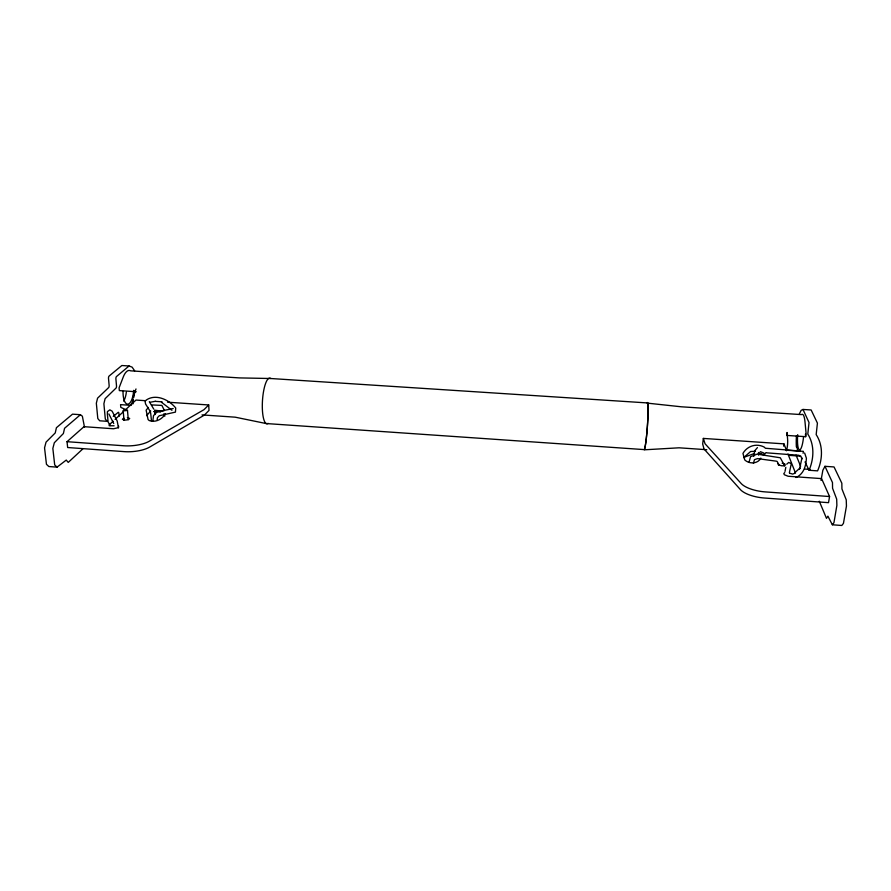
<?xml version="1.0" encoding="UTF-8"?>
<svg xmlns="http://www.w3.org/2000/svg" width="891" height="891" viewBox="0 0 891 891"><rect width="100%" height="100%" fill="white"/><g stroke="black" fill="none" stroke-linecap="round" stroke-linejoin="round"><path stroke-width="1.34" d="M149.309 401.696L153.764 409.092M152.751 421.332L153.519 415.596L156.849 412.143M786.452 450.2L783.935 443.863L703.344 438.417L702.676 444.019L703.99 448.93L740.388 489.582A22.865 8.71 8.1 0 0 764.344 498.013L828.53 502.669L829.554 496.532L821.602 478.612L788.112 476.251L784.292 474.714L783.835 473.5L784.737 472.598M783.601 446.113L783.935 443.863M786.764 434.44L787.054 432.491L787.611 439.341A7.785 1.481 -85.8 0 1 786.419 450.779M784.247 466.193L784.592 463.866L782.164 463.209M753.797 456.337L754.61 450.902L757.439 447.594M758.553 455.134L758.965 452.416M803.103 453.285L803.392 451.358L785.806 450.167M786.619 435.409L805.664 436.679L806.121 433.761L805.019 422.044A21.016 4.255 -85.7 0 0 801.532 414.605L681.359 406.797L647.111 403.111A23.689 1.626 -85.9 0 1 647.623 422.791A23.689 1.626 -85.9 0 1 644.304 449.81L679.053 447.805L706.808 449.71M821.034 480.461L822.838 470.292L824.988 466.316L834.043 466.94L841.839 483.223L841.928 488.925L846.238 499.818L846.45 506.077L843.443 523.396L841.795 525.478L832.339 524.777L827.895 516.134L826.503 518.395L819.286 501.221M789.348 472.72L791.308 463.721L788.747 462.44L786.708 464.189M157.106 419.527L157.484 417.612L159.266 415.752L175.449 412.11L175.716 407.967C168.733 399.413 154.822 392.953 145.155 400.883M785.004 471.417L785.817 467.263M749.086 462.095L750.534 456.715L757.183 454.132L780.327 457.785L783.813 464.233M753.441 463.376L754.454 459.656L757.495 458.609L776.184 461.159L777.13 461.449L779.168 465.236M136.011 388.944L133.672 395.214A7.34 2.729 -86.4 0 0 132.971 403.879M146.558 415.674L150.746 411.018M123.983 419.995L123.203 410.918L123.582 409.994L126.232 409.671L127.491 410.395L128.259 419.516M799.316 413.97L801.154 410.339L803.003 409.448L811.144 409.971L817.415 423.114L816.178 434.608C823.329 445.489 822.605 459.411 817.582 470.86L809.073 470.27L805.019 461.906M165.436 413.725C162.14 419.36 155.591 422.824 149.198 420.552L148.084 419.538L146.124 410.172L148.407 407.432M809.073 470.27C813.94 458.809 814.719 445.01 807.803 434.051L809.028 422.557L803.003 409.448M832.339 524.777L833.943 522.694L836.883 505.386L836.682 499.127L832.562 488.268L832.484 482.566L824.988 466.316M208.706 404.971L204.028 409.648L149.131 441.301A21.618 7.718 -4.4 0 1 123.726 445.767L67.025 441.691L67.649 447.527L124.239 451.637A21.573 7.796 -4.5 0 0 149.588 447.115L204.34 415.128L209.017 410.395L208.706 404.971L167.541 402.186M760.836 458.119C757.795 464.088 749.064 464.2 744.731 459.901L742.949 453.385C747.438 445.623 757.049 442.916 764.69 447.371M763.42 455.368L765.993 452.628M82.83 448.886L68.228 462.407L66.257 460.068L57.057 467.14L48.838 466.528L46.455 464.3L44.55 447.839L46.042 442.136L55.231 432.937L56.423 427.702L72.527 414.159L80.435 414.705L82.362 416.22L84.5 427.201M113.124 421.231L109.148 424.918L109.203 425.742L114.104 425.787M115.106 419.394L123.058 412.021M125.052 410.183L135.978 400.059L145.578 400.705M67.025 441.691L83.988 426.678L113.491 428.76L117.623 427.847L118.715 426.811L118.481 425.887M743.684 457.606L750.645 451.481L755.49 451.314M80.435 414.705L64.564 428.281L63.384 433.527L54.329 442.738L52.847 448.44L54.696 464.913L57.057 467.14M129.061 365.978L116.476 376.559A1.916 0.746 -86.9 0 0 115.908 378.987L116.498 385.792A1.916 0.746 -86.7 0 1 116.12 387.986L105.105 398.678L103.891 403.734L105.316 419.06L107.187 421.32L99.703 420.797L97.798 418.536L96.339 403.222L97.564 398.166L108.735 387.496A1.916 0.757 -86.8 0 0 109.125 385.302L108.513 378.508A1.916 0.757 -86.9 0 1 109.092 376.069L121.855 365.522L129.061 365.978L132.124 367.137L134.664 370.834M113.235 416.409L118.269 412.31A1.905 0.735 -86.1 0 1 118.937 413.535L119.171 416.197M795.986 477.52C803.738 474.079 806.021 465.982 806.4 458.23L804.629 452.984M794.616 472.854L800.018 467.987L799.528 469.111L801.978 457.907L801.844 458.976L800.909 456.203L798.681 455.268L766.817 452.851M127.491 410.395L123.203 410.918M744.119 457.239L754.71 453.396M173.199 408.512L159.222 411.397M150.044 402.275L155.39 401.284M151.904 404.926L161.906 405.416L164.456 410.651M202.012 414.905L235.191 417.177L266.119 423.537L644.327 449.61A23.689 1.626 -85.9 0 0 647.634 422.59A23.689 1.626 -85.9 0 0 647.133 402.91L270.808 378.519L239.412 377.907L130.654 370.845A19.78 7.484 -86.6 0 0 123.203 377.138L119.093 387.819L119.338 390.603L136.234 391.739M155.19 401.351L162.051 401.819M130.91 405.349L120.563 404.637L120.797 407.399L125.976 409.682M154.589 410.194L163.02 411.252M153.631 411.586L160.536 412.054M758.152 453.229L760.925 453.419M788.68 455.323L799.784 456.081M804.595 469.056L810.086 469.434M829.554 496.532L765.224 491.899A22.91 8.632 8 0 1 741.201 483.546L705.048 443.751L703.344 438.417M799.973 451.035L765.135 448.229M760.357 451.648L763.888 453.04L764.645 455.223M760.379 453.664L763.91 454.744M127.368 417.601L129.707 418.436L128.382 419.717L124.707 420.151L122.368 419.305L123.704 418.035L123.905 420.262M789.537 473.154L792.678 474.079L795.496 473.021L787.956 454.009M161.449 402.231L171.952 410.305M150.056 411.096L145.612 404.102L145.122 401.785M110.116 425.564L108.089 421.922L107.377 414.081L107.399 411.631L109.849 409.86L112.121 411.163L117.178 420.986L118.536 427.992M108.88 413.936L113.714 423.515M796.053 455.145L800.63 466.249M163.933 413.691L164.857 416.142M784.592 463.866L785.149 465.358L782.031 465.87L778.378 464.879L777.843 463.387M154.566 411.286L155.134 414.515M150.624 412.678L151.515 421.131M805.419 434.095L805.664 436.679M796.376 446.992A21.016 4.255 -85.7 0 1 796.465 435.599M797.735 451.102A18.343 3.72 -85.7 0 1 796.988 435.565M803.548 436.813A14.869 3.007 -85.7 0 1 799.394 449.844A14.869 3.007 -85.7 0 1 797.69 434.663M268.18 423.37A22.899 5.892 -86.4 0 1 262.455 400.961A22.899 5.892 -86.4 0 1 270.808 378.519M134.697 390.96A17.263 6.527 -86.6 0 1 133.795 397.353M133.149 399.792A17.263 6.527 -86.6 0 1 130.52 405.394M133.65 390.358A13.989 5.29 -86.6 0 1 127.836 404.158A13.989 5.29 -86.6 0 1 123.025 391.305M126.333 392.252A13.989 5.368 -86.7 0 1 123.693 401.15"/></g></svg>
